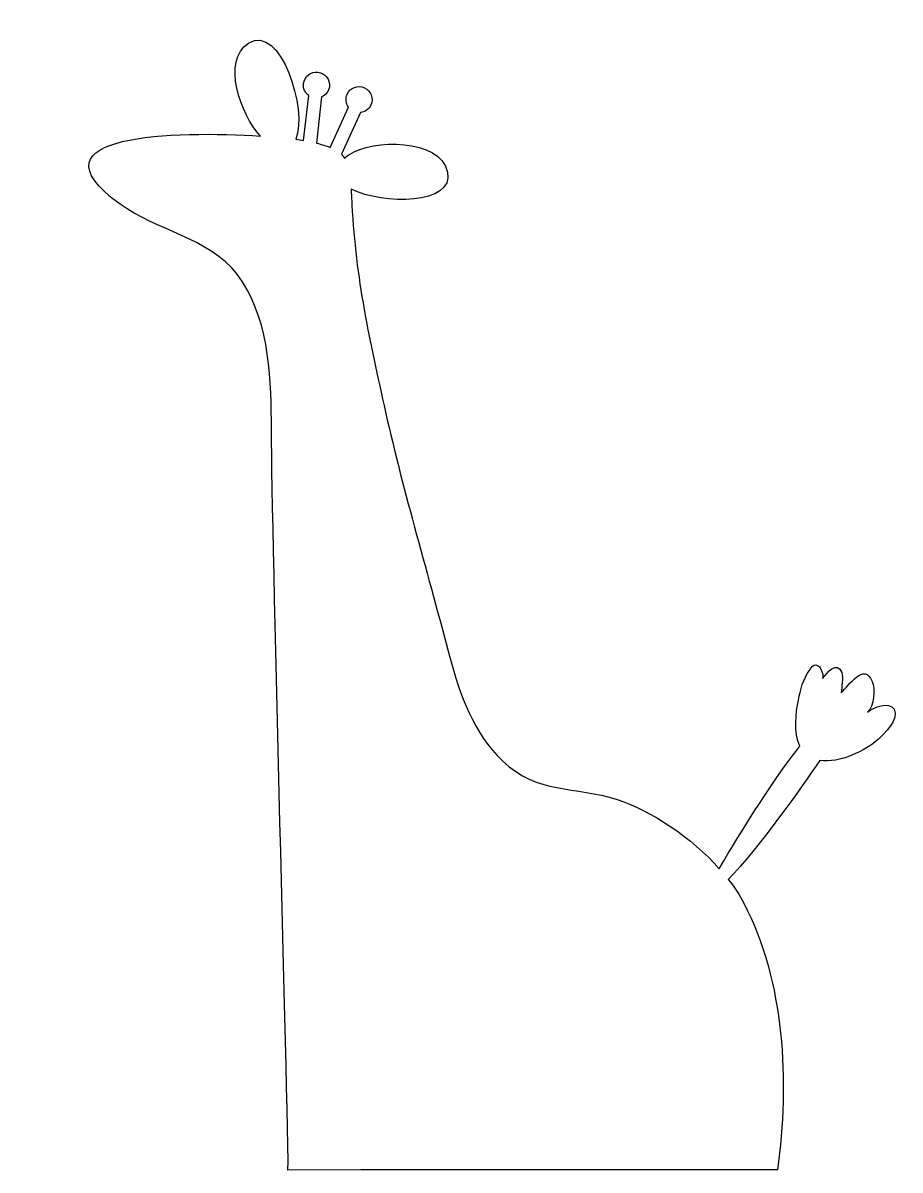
# Model space of a CAD drawing. Header units: centimetres. Extents: x -2.14 to 1.86, y -2.57 to 2.65.
import ezdxf

# ---------------------------------------------------------------- set-up
doc = ezdxf.new("R2010")
doc.units = ezdxf.units.CM
doc.header["$MEASUREMENT"] = 0
doc.layers.add('Layer 1', color=7, linetype='Continuous')

msp = doc.modelspace()

# ---------------------------------------------------------------- linework, layer by layer
at = {"layer": 'Layer 1'}
msp.add_open_spline([(1.82959, -0.47388), (1.80697, -0.43716), (1.73524, -0.46488), (1.70849, -0.48774), (1.70849, -0.48774), (1.73836, -0.46221), (1.74551, -0.38196), (1.73058, -0.34738), (1.73058, -0.34738), (1.69269, -0.25949), (1.62506, -0.36527), (1.5895, -0.39903), (1.5895, -0.39903), (1.59006, -0.37553), (1.59963, -0.3291), (1.59164, -0.30772), (1.59164, -0.30772), (1.57047, -0.25094), (1.52314, -0.30923), (1.50457, -0.33399), (1.50457, -0.33399), (1.5106, -0.32592), (1.49822, -0.28819), (1.49015, -0.28144), (1.49015, -0.28144), (1.48354, -0.27591), (1.47819, -0.27313), (1.47359, -0.27244), (1.47359, -0.27244), (1.46139, -0.27051), (1.45459, -0.28318), (1.44409, -0.29734), (1.44409, -0.29734), (1.41626, -0.33473), (1.40292, -0.38746), (1.39395, -0.43228), (1.39395, -0.43228), (1.3826, -0.48909), (1.3717, -0.58045), (1.40109, -0.6422), (1.40109, -0.6422), (1.30264, -0.76396), (1.13074, -1.02963), (1.03425, -1.20068), (1.03425, -1.20068), (0.90786, -1.05902), (0.72776, -0.9371), (0.56991, -0.88588), (0.56991, -0.88588), (0.37391, -0.82233), (0.20743, -0.86328), (0.04712, -0.70948), (0.04712, -0.70948), (-0.0821, -0.58544), (-0.14817, -0.40714), (-0.19249, -0.2377), (-0.19249, -0.2377), (-0.28824, 0.12854), (-0.4031, 0.51221), (-0.48488, 0.87847), (-0.48488, 0.87847), (-0.55772, 1.20486), (-0.62167, 1.48799), (-0.63829, 1.82245), (-0.63829, 1.82245), (-0.63961, 1.84899), (-0.64067, 1.87272), (-0.64189, 1.89413), (-0.64189, 1.89413), (-0.49563, 1.82277), (-0.1717, 1.82219), (-0.20279, 1.972), (-0.20279, 1.972), (-0.23555, 2.12927), (-0.54675, 2.12125), (-0.64914, 2.05304), (-0.64914, 2.05304), (-0.65766, 2.04735), (-0.66517, 2.04172), (-0.67187, 2.03619), (-0.67187, 2.03619), (-0.67594, 2.04238), (-0.68092, 2.04794), (-0.68634, 2.05323), (-0.68634, 2.05323), (-0.68634, 2.05323), (-0.59977, 2.24394), (-0.59977, 2.24394), (-0.59977, 2.24394), (-0.57945, 2.24603), (-0.56069, 2.25828), (-0.5517, 2.27818), (-0.5517, 2.27818), (-0.53815, 2.308), (-0.55136, 2.34311), (-0.58117, 2.35668), (-0.58117, 2.35668), (-0.61099, 2.3702), (-0.6461, 2.357), (-0.65965, 2.32718), (-0.65965, 2.32718), (-0.66867, 2.30726), (-0.66555, 2.28506), (-0.65372, 2.26844), (-0.65372, 2.26844), (-0.65372, 2.26844), (-0.73722, 2.08445), (-0.73722, 2.08445), (-0.73722, 2.08445), (-0.75458, 2.09151), (-0.77543, 2.09789), (-0.80022, 2.10406), (-0.80022, 2.10406), (-0.80022, 2.10406), (-0.77617, 2.31443), (-0.77617, 2.31443), (-0.77617, 2.31443), (-0.75746, 2.32263), (-0.74339, 2.34004), (-0.7409, 2.36176), (-0.7409, 2.36176), (-0.73717, 2.3943), (-0.76051, 2.42367), (-0.79308, 2.4274), (-0.79308, 2.4274), (-0.8256, 2.43113), (-0.85497, 2.40777), (-0.85867, 2.37522), (-0.85867, 2.37522), (-0.86118, 2.35347), (-0.85139, 2.33334), (-0.83504, 2.32114), (-0.83504, 2.32114), (-0.83504, 2.32114), (-0.8584, 2.11664), (-0.8584, 2.11664), (-0.8584, 2.11664), (-0.86822, 2.11831), (-0.88018, 2.12003), (-0.89428, 2.12177), (-0.89428, 2.12177), (-0.83779, 2.25411), (-0.9632, 2.65157), (-1.10902, 2.55942), (-1.10902, 2.55942), (-1.23314, 2.48081), (-1.14598, 2.23287), (-1.05383, 2.13609), (-1.05383, 2.13609), (-1.43692, 2.16078), (-2.13582, 2.14842), (-1.69388, 1.82616), (-1.69388, 1.82616), (-1.52911, 1.70602), (-1.29048, 1.67361), (-1.16128, 1.50727), (-1.16128, 1.50727), (-1.02177, 1.32764), (-1.00496, 1.05642), (-1.00496, 0.84036), (-1.00496, 0.84036), (-1.00496, 0.44306), (-0.94387, -1.81248), (-0.92797, -2.53345), (-0.92797, -2.53345), (-0.92797, -2.53345), (-0.92998, -2.57322), (-0.92998, -2.57322), (-0.92998, -2.57322), (-0.92998, -2.57322), (-0.59716, -2.57171), (-0.59716, -2.57171), (-0.59716, -2.57171), (-0.59716, -2.57171), (-0.49255, -2.57171), (-0.49255, -2.57171), (-0.49255, -2.57171), (-0.49255, -2.57171), (-0.15983, -2.57171), (-0.15983, -2.57171), (-0.15983, -2.57171), (-0.15983, -2.57171), (0.52414, -2.57171), (0.52414, -2.57171), (0.52414, -2.57171), (0.52414, -2.57171), (0.85685, -2.57171), (0.85685, -2.57171), (0.85685, -2.57171), (0.85685, -2.57171), (0.95851, -2.57171), (0.95851, -2.57171), (0.95851, -2.57171), (0.95851, -2.57171), (1.29122, -2.57171), (1.29122, -2.57171), (1.29122, -2.57171), (1.29122, -2.57171), (1.29947, -2.57171), (1.29947, -2.57171), (1.29947, -2.57171), (1.3536, -2.17068), (1.33215, -1.71401), (1.14617, -1.35823), (1.14617, -1.35823), (1.12696, -1.32151), (1.10273, -1.28494), (1.07492, -1.24917), (1.07492, -1.24917), (1.21219, -1.1078), (1.41015, -0.82983), (1.4918, -0.70746), (1.4918, -0.70746), (1.58134, -0.72124), (1.70098, -0.66312), (1.75673, -0.61208), (1.75673, -0.61208), (1.78292, -0.58797), (1.8569, -0.51812), (1.82959, -0.47388)], degree=3, knots=[0, 0, 0, 0, 0.0178571, 0.0178571, 0.0178571, 0.0178571, 0.0357143, 0.0357143, 0.0357143, 0.0357143, 0.0535714, 0.0535714, 0.0535714, 0.0535714, 0.0714286, 0.0714286, 0.0714286, 0.0714286, 0.0892857, 0.0892857, 0.0892857, 0.0892857, 0.1071429, 0.1071429, 0.1071429, 0.1071429, 0.125, 0.125, 0.125, 0.125, 0.1428571, 0.1428571, 0.1428571, 0.1428571, 0.1607143, 0.1607143, 0.1607143, 0.1607143, 0.1785714, 0.1785714, 0.1785714, 0.1785714, 0.1964286, 0.1964286, 0.1964286, 0.1964286, 0.2142857, 0.2142857, 0.2142857, 0.2142857, 0.2321429, 0.2321429, 0.2321429, 0.2321429, 0.25, 0.25, 0.25, 0.25, 0.2678571, 0.2678571, 0.2678571, 0.2678571, 0.2857143, 0.2857143, 0.2857143, 0.2857143, 0.3035714, 0.3035714, 0.3035714, 0.3035714, 0.3214286, 0.3214286, 0.3214286, 0.3214286, 0.3392857, 0.3392857, 0.3392857, 0.3392857, 0.3571429, 0.3571429, 0.3571429, 0.3571429, 0.375, 0.375, 0.375, 0.375, 0.3928571, 0.3928571, 0.3928571, 0.3928571, 0.4107143, 0.4107143, 0.4107143, 0.4107143, 0.4285714, 0.4285714, 0.4285714, 0.4285714, 0.4464286, 0.4464286, 0.4464286, 0.4464286, 0.4642857, 0.4642857, 0.4642857, 0.4642857, 0.4821429, 0.4821429, 0.4821429, 0.4821429, 0.5, 0.5, 0.5, 0.5, 0.5178571, 0.5178571, 0.5178571, 0.5178571, 0.5357143, 0.5357143, 0.5357143, 0.5357143, 0.5535714, 0.5535714, 0.5535714, 0.5535714, 0.5714286, 0.5714286, 0.5714286, 0.5714286, 0.5892857, 0.5892857, 0.5892857, 0.5892857, 0.6071429, 0.6071429, 0.6071429, 0.6071429, 0.625, 0.625, 0.625, 0.625, 0.6428571, 0.6428571, 0.6428571, 0.6428571, 0.6607143, 0.6607143, 0.6607143, 0.6607143, 0.6785714, 0.6785714, 0.6785714, 0.6785714, 0.6964286, 0.6964286, 0.6964286, 0.6964286, 0.7142857, 0.7142857, 0.7142857, 0.7142857, 0.7321429, 0.7321429, 0.7321429, 0.7321429, 0.75, 0.75, 0.75, 0.75, 0.7678571, 0.7678571, 0.7678571, 0.7678571, 0.7857143, 0.7857143, 0.7857143, 0.7857143, 0.8035714, 0.8035714, 0.8035714, 0.8035714, 0.8214286, 0.8214286, 0.8214286, 0.8214286, 0.8392857, 0.8392857, 0.8392857, 0.8392857, 0.8571429, 0.8571429, 0.8571429, 0.8571429, 0.875, 0.875, 0.875, 0.875, 0.8928571, 0.8928571, 0.8928571, 0.8928571, 0.9107143, 0.9107143, 0.9107143, 0.9107143, 0.9285714, 0.9285714, 0.9285714, 0.9285714, 0.9464286, 0.9464286, 0.9464286, 0.9464286, 0.9642857, 0.9642857, 0.9642857, 0.9642857, 1, 1, 1, 1], dxfattribs=at)

doc.saveas('drawing.dxf')
